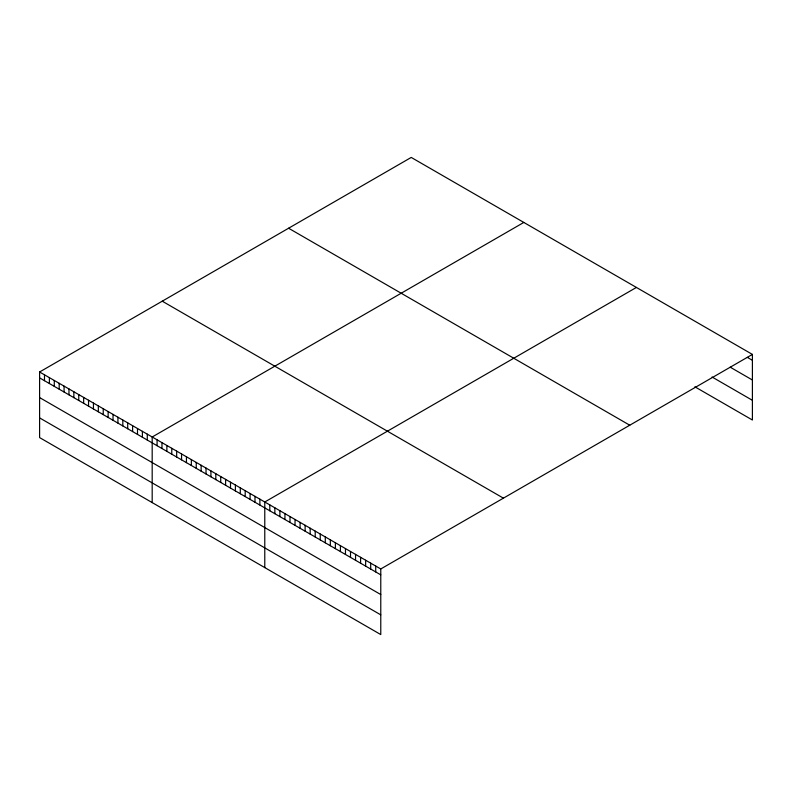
<?xml version="1.0" encoding="UTF-8"?>
<svg xmlns="http://www.w3.org/2000/svg" width="792" height="792" viewBox="0 0 792 792"><rect width="100%" height="100%" fill="white"/><g stroke="black" fill="none" stroke-linecap="round" stroke-linejoin="round"><path stroke-width="1.19" d="M752.4 354.41L380.774 568.963L380.774 634.57L39.6 437.59L39.6 371.993L411.226 157.43L752.4 354.41L752.4 420.007L694.901 386.813M523.819 222.433L152.183 436.996L152.183 502.593M636.402 287.437L264.775 501.999L264.775 567.597M747.361 357.38L752.4 360.291M730.204 367.181L752.4 380.002M712.058 377.002L752.4 400.297M288.595 228.235L629.759 425.215M162.241 301.188L503.405 498.158M39.6 371.993L380.774 568.963M39.6 377.873L380.774 574.853M39.6 397.584L380.774 594.554M39.6 417.889L380.774 614.859M375.725 566.052L375.725 571.933M370.686 563.142L370.686 569.022M365.637 560.231L365.637 566.112M360.598 557.321L360.598 563.201M355.549 554.41L355.549 560.291M350.51 551.499L350.51 557.38M345.47 548.579L345.47 554.469M340.421 545.668L340.421 551.559M335.382 542.758L335.382 548.648M330.333 539.847L330.333 545.728M325.294 536.936L325.294 542.817M320.245 534.026L320.245 539.906M315.206 531.115L315.206 536.996M310.167 528.205L310.167 534.085M305.118 525.294L305.118 531.175M300.079 522.373L300.079 528.264M295.03 519.463L295.03 525.353M289.991 516.552L289.991 522.433M284.942 513.642L284.942 519.522M279.903 510.731L279.903 516.612M274.864 507.821L274.864 513.701M269.815 504.91L269.815 510.791M259.875 499.168L259.875 505.048M254.984 496.346L254.984 502.227M250.084 493.515L250.084 499.396M245.193 490.693L245.193 496.574M240.293 487.862L240.293 493.753M235.402 485.041L235.402 490.921M230.512 482.209L230.512 488.1M225.611 479.388L225.611 485.268M220.72 476.556L220.72 482.447M215.82 473.735L215.82 479.615M210.929 470.903L210.929 476.794M206.029 468.082L206.029 473.962M201.138 465.26L201.138 471.141M196.238 462.429L196.238 468.31M191.347 459.608L191.347 465.488M186.447 456.776L186.447 462.657M181.556 453.955L181.556 459.835M176.665 451.123L176.665 457.004M171.765 448.302L171.765 454.182M166.874 445.47L166.874 451.361M161.974 442.649L161.974 448.529M157.083 439.817L157.083 445.708M147.292 434.165L147.292 440.055M142.392 431.343L142.392 437.224M137.501 428.512L137.501 434.402M132.61 425.69L132.61 431.571M127.71 422.859L127.71 428.749M122.819 420.037L122.819 425.918M117.919 417.216L117.919 423.096M113.028 414.384L113.028 420.265M108.128 411.563L108.128 417.443M103.237 408.731L103.237 414.612M98.337 405.91L98.337 411.791M93.446 403.078L93.446 408.969M88.546 400.257L88.546 406.138M83.655 397.426L83.655 403.316M78.764 394.604L78.764 400.485M73.864 391.773L73.864 397.663M68.973 388.951L68.973 394.832M64.073 386.12L64.073 392.01M59.182 383.298L59.182 389.179M54.282 380.467L54.282 386.357M49.391 377.645L49.391 383.526M44.491 374.824L44.491 380.704"/></g></svg>
